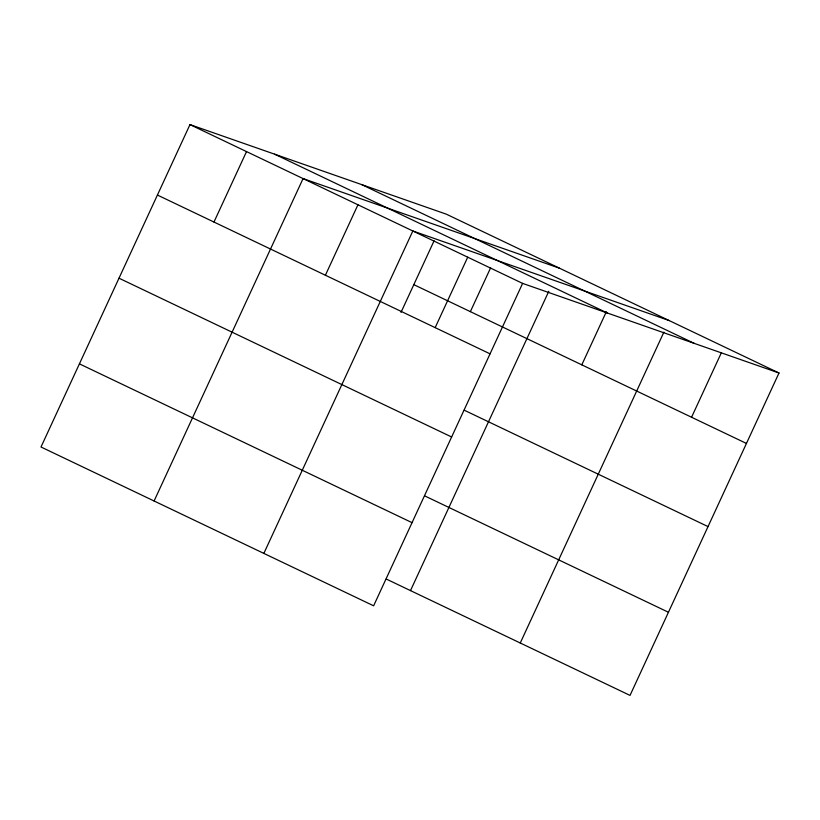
<?xml version="1.0" encoding="UTF-8"?>
<svg xmlns="http://www.w3.org/2000/svg" width="820" height="820" viewBox="0 0 820 820"><rect width="100%" height="100%" fill="white"/><g stroke="black" fill="none" stroke-linecap="round" stroke-linejoin="round"><path stroke-width="1.23" d="M779 372.997L446.377 214.194L189.973 124.599L41 447.002L373.623 605.806L522.606 283.392L779 372.997L630.026 695.401L386.261 579.033M213.969 222.046L246.523 151.587M154.088 500.999L303.072 178.586L559.466 268.191M325.396 275.243L357.95 204.785M263.856 553.397L412.839 230.984L669.233 320.589M401.011 312.369L434.098 240.762M435.164 327.641L467.718 257.193M470.362 311.651L490.647 267.761M410.492 590.605L548.795 291.284M581.8 364.849L606.349 311.713M520.259 643.003L663.893 332.141M691.567 417.247L721.446 352.569M361.763 184.633L694.386 343.426M274.587 154.16L607.21 312.963M189.973 124.599L522.606 283.392M413.823 284.653L746.446 443.446M157.419 195.047L490.053 353.84M464.263 410.215L708.029 526.594M119.002 278.195L451.625 436.988M424.678 495.885L668.443 612.263M79.417 363.854L412.05 522.658"/></g></svg>
